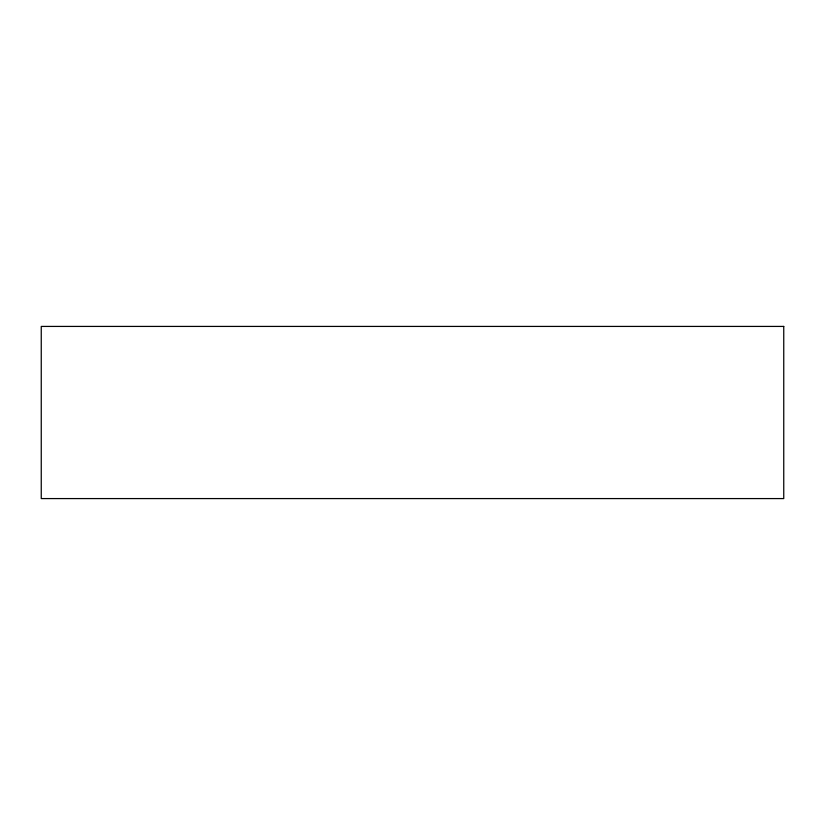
<?xml version="1.0" encoding="UTF-8"?>
<svg xmlns="http://www.w3.org/2000/svg" width="825" height="825" viewBox="0 0 825 825"><rect width="100%" height="100%" fill="white"/><g stroke="black" fill="none" stroke-linecap="round" stroke-linejoin="round"><path stroke-width="1.24" d="M783.75 326.422L41.25 326.422L41.25 498.578L783.75 498.578L783.75 326.422"/></g></svg>
